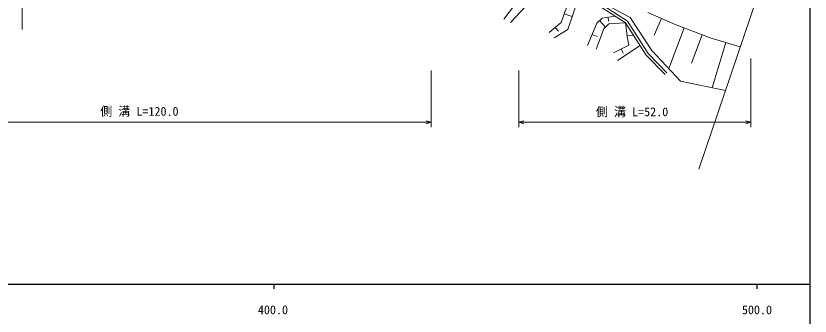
# Model space of a CAD drawing. Units: millimetres, scale not verified. Extents: x 40000 to 680000, y 20000 to 380000.
# Drawn here: x 414648 to 579000, y 198357 to 260481 of the extents above; entities that cross this region are included whole.
import ezdxf
from ezdxf.enums import TextEntityAlignment as Align

# ---------------------------------------------------------------- set-up
doc = ezdxf.new("R2010")
doc.units = ezdxf.units.MM
doc.header["$LTSCALE"] = 1000
for name, color, linetype, lineweight in [('M-BGD', 7, 'Continuous', 13), ('M-BMK-OTRS', 5, 'Continuous', 13), ('M-STR-HTXT', 7, 'Continuous', 13), ('M-STR-STRC', 7, 'Continuous', 13), ('M-TTL-BAND', 7, 'Continuous', 25)]:
    doc.layers.add(name, color=color, linetype=linetype, lineweight=lineweight)
doc.styles.add('ＭＳ ゴシック', font='')
doc.styles.get('ＭＳ ゴシック').set_extended_font_data('MS Gothic')

msp = doc.modelspace()

# ---------------------------------------------------------------- linework, layer by layer
at = {"layer": 'M-BGD'}
for p, q in [((527486, 259134), (530041, 266355)), ((531400, 265161), (528872, 257695)), ((540815, 259010), (531400, 265161)), ((541782, 260163), (531704, 265560)), ((541178, 259370), (531704, 265560)), ((519011, 264252), (515599, 259827)), ((516985, 259134), (520184, 262493)), ((528125, 260940), (529773, 260356)), ((534843, 258974), (535962, 260041)), ((535962, 260041), (538693, 260397)), ((537188, 260200), (537297, 259370)), ((546274, 253330), (541782, 260163)), ((545408, 261184), (551075, 258711)), ((548242, 259947), (546729, 256482)), ((524981, 257055), (527486, 259134)), ((526234, 258095), (526904, 257287)), ((532924, 254337), (534843, 258974)), ((535402, 259507), (536673, 258173)), ((536282, 257802), (537348, 258814)), ((537348, 258814), (540815, 259010)), ((545087, 252377), (540815, 259010)), ((541239, 255829), (540815, 259010)), ((545481, 252689), (541178, 259370)), ((551075, 258711), (558546, 255878)), ((528872, 257695), (526047, 255936)), ((533883, 256656), (534914, 256229)), ((534736, 253590), (536282, 257802)), ((541184, 256351), (542416, 256525)), ((552943, 258003), (549745, 249570)), ((556678, 256586), (554448, 250705)), ((541453, 254443), (541239, 255829)), ((558546, 255878), (564558, 254068)), ((561552, 254973), (558726, 245583)), ((538308, 252844), (541453, 254443)), ((543818, 254348), (539160, 251245)), ((539880, 253644), (540318, 252784)), ((552162, 246951), (546274, 253330)), ((548971, 248341), (545087, 252377)), ((549331, 248688), (545481, 252689)), ((561482, 245008), (552162, 246951))]:
    msp.add_line(p, q, dxfattribs=at)
at = {"layer": 'M-BMK-OTRS'}
msp.add_line((577585, 292427), (555959, 228748), dxfattribs=at)
at = {"layer": 'M-STR-HTXT'}
for p, q in [((566727, 237462), (566727, 251650)), ((500566, 237462), (500566, 249168)), ((518732, 249168), (518732, 237462)), ((381194, 238462), (500566, 238462)), ((518732, 238462), (566727, 238462))]:
    msp.add_line(p, q, dxfattribs=at)
for points in [[(499566, 238749), (500566, 238462), (499566, 238177)], [(519732, 238174), (518732, 238462), (519732, 238747)], [(565727, 238749), (566727, 238462), (565727, 238177)]]:
    msp.add_lwpolyline(points, dxfattribs=at)
at = {"layer": 'M-STR-STRC'}
msp.add_line((415925, 266611), (415925, 257635), dxfattribs=at)
at = {"layer": 'M-TTL-BAND'}
for p, q in [((579000, 20000), (579000, 370000)), ((40000, 205000), (579000, 205000)), ((468000, 205000), (468000, 204000)), ((568000, 205000), (568000, 204000))]:
    msp.add_line(p, q, dxfattribs=at)

# ---------------------------------------------------------------- texts
at = {"layer": 'M-STR-HTXT', "style": 'ＭＳ ゴシック'}
for s, p in [('側 溝 L=120.0', (432092, 239262)), ('側 溝 L=52.0', (534667, 239162))]:
    msp.add_text(s, height=1833, dxfattribs=at).set_placement(p, align=Align.BOTTOM_LEFT)
at = {"layer": 'M-TTL-BAND', "style": 'ＭＳ ゴシック'}
for s, p in [('400.0', (467844, 198195)), ('500.0', (568000, 198195)), ('500.0', (568000, 198195))]:
    msp.add_text(s, height=1833, dxfattribs=at).set_placement(p, align=Align.BOTTOM_CENTER)

doc.saveas('drawing.dxf')
